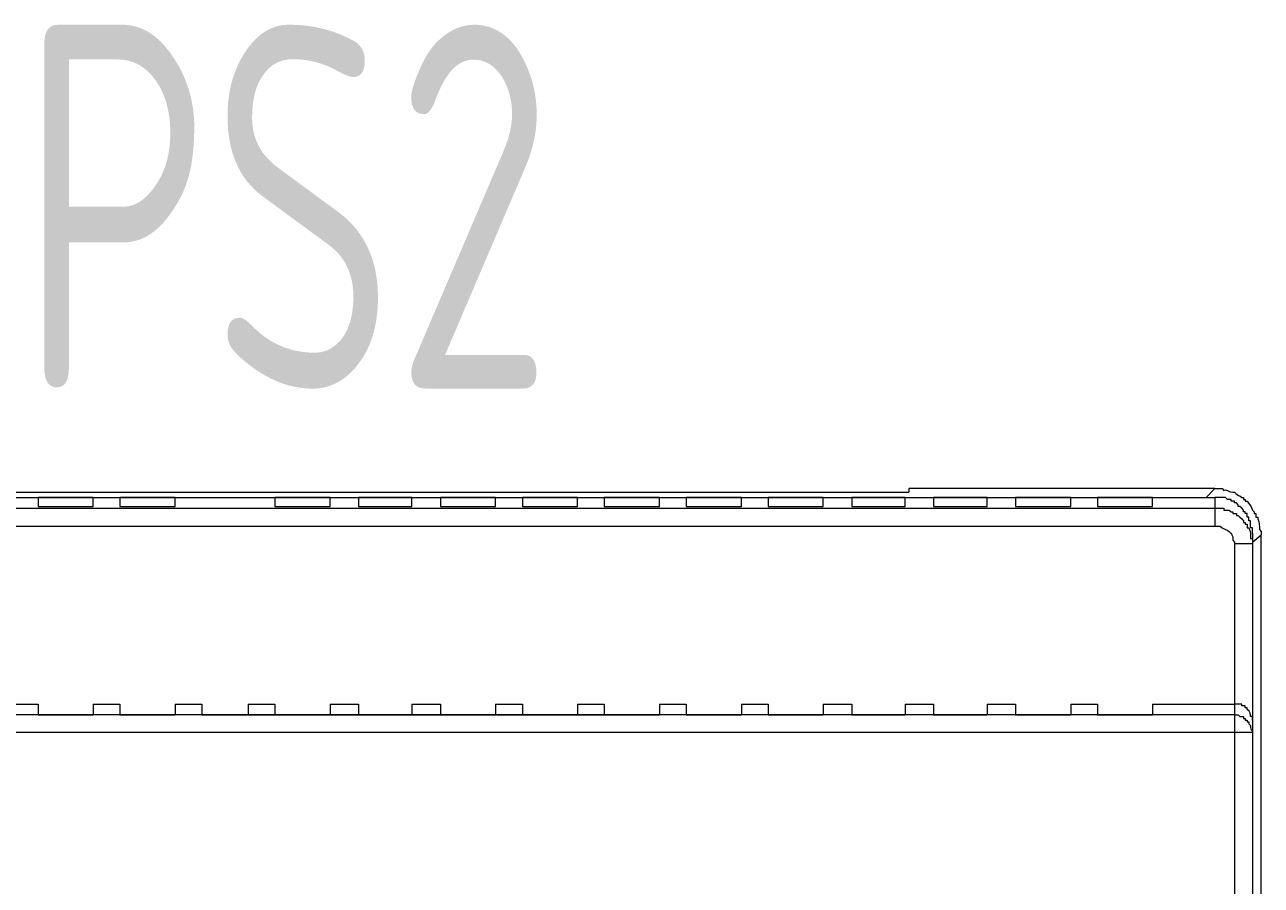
# Model space of a CAD drawing. Header units: millimetres. Extents: x 30557 to 235556, y -116603 to -73383.
# Drawn here: x 90887.3 to 90955.3, y -74211 to -74163.7 of the extents above; entities that cross this region are included whole.
import ezdxf

# ---------------------------------------------------------------- set-up
doc = ezdxf.new("R2010")
doc.units = ezdxf.units.MM
doc.layers.add('1', color=3, linetype='Continuous')
doc.layers.add('_Drawing', color=7, linetype='Continuous', lineweight=25)
doc.styles.add('supcon', font='sceie.shx', dxfattribs={"width": 0.75, "height": 40, "bigfont": 'sceic.shx'})

# ---------------------------------------------------------------- blocks, each defined once
blk = doc.blocks.new('DR-100')
at = {"layer": '1', "color": 0, "lineweight": 5}
for points in [[(9350.633, -76257.479), (9412.203, -76257.479)], [(9429.039, -76257.283), (9412.203, -76257.283)], [(9412.203, -76257.283), (9412.203, -76257.479)], [(9428.549, -76257.772), (9429.039, -76257.283)], [(9333.797, -76257.772), (9429.039, -76257.772)], [(9333.797, -76258.36), (9429.039, -76258.36)], [(9367.372, -76257.772), (9364.337, -76257.772)], [(9364.337, -76257.772), (9364.337, -76258.262)], [(9364.337, -76258.262), (9367.372, -76258.262)], [(9367.372, -76258.262), (9367.372, -76257.772)], [(9371.874, -76257.772), (9368.84, -76257.772)], [(9368.84, -76257.772), (9368.84, -76258.262)], [(9368.84, -76258.262), (9371.874, -76258.262)], [(9371.874, -76258.262), (9371.874, -76257.772)], [(9380.39, -76257.772), (9377.356, -76257.772)], [(9377.356, -76257.772), (9377.356, -76258.262)], [(9377.356, -76258.262), (9380.39, -76258.262)], [(9380.39, -76258.262), (9380.39, -76257.772)], [(9384.893, -76257.772), (9381.956, -76257.772)], [(9381.956, -76258.262), (9384.893, -76258.262), (9384.893, -76257.772)], [(9381.956, -76257.772), (9381.956, -76258.262)], [(9389.493, -76257.772), (9386.459, -76257.772)], [(9386.459, -76257.772), (9386.459, -76258.262)], [(9386.459, -76258.262), (9389.493, -76258.262)], [(9389.493, -76258.262), (9389.493, -76257.772)], [(9393.996, -76257.772), (9390.962, -76257.772)], [(9390.962, -76258.262), (9393.996, -76258.262), (9393.996, -76257.772)], [(9390.962, -76257.772), (9390.962, -76258.262)], [(9398.499, -76257.772), (9395.464, -76257.772)], [(9395.464, -76257.772), (9395.464, -76258.262)], [(9395.464, -76258.262), (9398.499, -76258.262)], [(9398.499, -76258.262), (9398.499, -76257.772)], [(9403.001, -76257.772), (9399.967, -76257.772)], [(9399.967, -76257.772), (9399.967, -76258.262)], [(9399.967, -76258.262), (9403.001, -76258.262)], [(9403.001, -76258.262), (9403.001, -76257.772)], [(9407.504, -76257.772), (9404.47, -76257.772)], [(9404.47, -76257.772), (9404.47, -76258.262)], [(9404.47, -76258.262), (9407.504, -76258.262)], [(9407.504, -76258.262), (9407.504, -76257.772)], [(9412.007, -76257.772), (9409.07, -76257.772)], [(9409.07, -76257.772), (9409.07, -76258.262)], [(9409.07, -76258.262), (9412.007, -76258.262)], [(9412.007, -76258.262), (9412.007, -76257.772)], [(9416.509, -76257.772), (9413.573, -76257.772)], [(9413.573, -76257.772), (9413.573, -76258.262)], [(9413.573, -76258.262), (9416.509, -76258.262)], [(9416.509, -76258.262), (9416.509, -76257.772)], [(9421.11, -76257.772), (9418.076, -76257.772)], [(9418.076, -76257.772), (9418.076, -76258.262)], [(9418.076, -76258.262), (9421.11, -76258.262)], [(9421.11, -76258.262), (9421.11, -76257.772)], [(9425.613, -76257.772), (9422.578, -76257.772)], [(9422.578, -76257.772), (9422.578, -76258.262)], [(9422.578, -76258.262), (9425.613, -76258.262)], [(9425.613, -76258.262), (9425.613, -76257.772)], [(9429.039, -76257.772), (9429.039, -76259.338)], [(9431.094, -76259.73), (9431.094, -76259.436), (9430.996, -76259.436), (9430.996, -76259.338), (9430.996, -76259.241), (9430.996, -76259.143), (9430.996, -76259.143), (9430.996, -76259.045), (9430.898, -76259.045), (9430.898, -76258.947), (9430.898, -76258.947), (9430.898, -76258.849), (9430.898, -76258.849), (9430.8, -76258.849), (9430.8, -76258.751), (9430.8, -76258.751), (9430.8, -76258.653), (9430.703, -76258.653), (9430.703, -76258.555), (9430.703, -76258.555), (9430.605, -76258.555), (9430.605, -76258.458), (9430.605, -76258.458), (9430.605, -76258.458), (9430.507, -76258.36), (9430.507, -76258.36), (9430.409, -76258.262), (9430.409, -76258.262), (9430.409, -76258.262), (9430.311, -76258.262), (9430.311, -76258.164), (9430.311, -76258.164), (9430.213, -76258.066), (9430.213, -76258.066), (9430.115, -76258.066), (9430.115, -76257.968), (9430.115, -76257.968), (9430.017, -76257.968), (9430.017, -76257.968), (9429.92, -76257.968), (9429.92, -76257.87), (9429.822, -76257.87), (9429.822, -76257.87), (9429.724, -76257.87), (9429.724, -76257.87), (9429.626, -76257.772), (9429.528, -76257.772), (9429.528, -76257.772), (9429.43, -76257.772), (9429.43, -76257.772), (9429.039, -76257.772)], [(9333.797, -76259.338), (9429.039, -76259.338)], [(9431.094, -76259.73), (9431.094, -76347.923)], [(9431.094, -76260.317), (9430.115, -76260.317)], [(9430.115, -76260.317), (9430.115, -76347.336)], [(9431.094, -76260.219), (9431.584, -76259.828)], [(9431.584, -76285.278), (9431.584, -76259.828)], [(9362.869, -76269.127), (9364.337, -76269.127)], [(9364.337, -76269.127), (9364.337, -76269.714)], [(9367.372, -76269.127), (9368.84, -76269.127)], [(9367.372, -76269.127), (9367.372, -76269.714)], [(9368.84, -76269.127), (9368.84, -76269.714)], [(9371.874, -76269.127), (9373.343, -76269.127)], [(9371.874, -76269.127), (9371.874, -76269.714)], [(9373.343, -76269.127), (9373.343, -76269.714)], [(9375.888, -76269.127), (9377.356, -76269.127), (9377.356, -76269.714)], [(9375.888, -76269.127), (9375.888, -76269.714)], [(9380.39, -76269.127), (9381.956, -76269.127)], [(9380.39, -76269.127), (9380.39, -76269.714)], [(9381.956, -76269.127), (9381.956, -76269.714)], [(9384.893, -76269.127), (9386.459, -76269.127)], [(9384.893, -76269.127), (9384.893, -76269.714)], [(9386.459, -76269.127), (9386.459, -76269.714)], [(9389.493, -76269.127), (9390.962, -76269.127)], [(9389.493, -76269.127), (9389.493, -76269.714)], [(9390.962, -76269.127), (9390.962, -76269.714)], [(9393.996, -76269.127), (9395.464, -76269.127)], [(9393.996, -76269.127), (9393.996, -76269.714)], [(9395.464, -76269.127), (9395.464, -76269.714)], [(9398.499, -76269.127), (9399.967, -76269.127)], [(9398.499, -76269.127), (9398.499, -76269.714)], [(9399.967, -76269.127), (9399.967, -76269.714)], [(9403.001, -76269.127), (9404.47, -76269.127)], [(9403.001, -76269.127), (9403.001, -76269.714)], [(9404.47, -76269.127), (9404.47, -76269.714)], [(9407.504, -76269.127), (9409.07, -76269.127)], [(9407.504, -76269.127), (9407.504, -76269.714)], [(9409.07, -76269.127), (9409.07, -76269.714)], [(9412.007, -76269.127), (9413.573, -76269.127)], [(9412.007, -76269.127), (9412.007, -76269.714)], [(9413.573, -76269.127), (9413.573, -76269.714)], [(9416.509, -76269.127), (9418.076, -76269.127)], [(9416.509, -76269.127), (9416.509, -76269.714)], [(9418.076, -76269.127), (9418.076, -76269.714)], [(9421.11, -76269.127), (9422.578, -76269.127)], [(9421.11, -76269.127), (9421.11, -76269.714)], [(9422.578, -76269.127), (9422.578, -76269.714)], [(9425.613, -76269.127), (9425.613, -76269.714)], [(9425.613, -76269.127), (9430.115, -76269.127)], [(9430.115, -76269.714), (9332.721, -76269.714)], [(9364.337, -76269.714), (9367.372, -76269.714)], [(9368.84, -76269.714), (9371.874, -76269.714)], [(9373.343, -76269.714), (9398.499, -76269.714)], [(9381.956, -76269.714), (9384.893, -76269.714)], [(9390.962, -76269.714), (9393.996, -76269.714)], [(9399.967, -76269.714), (9403.001, -76269.714)], [(9404.47, -76269.714), (9407.504, -76269.714)], [(9409.07, -76269.714), (9412.007, -76269.714)], [(9413.573, -76269.714), (9416.509, -76269.714)], [(9418.076, -76269.714), (9421.11, -76269.714)], [(9422.578, -76269.714), (9425.613, -76269.714)], [(9431.094, -76270.693), (9331.742, -76270.693)]]:
    blk.add_lwpolyline(points, dxfattribs=at)
for points, knots in [([(9429.039, -76257.283), (9429.039, -76257.283), (9429.332, -76257.283), (9429.332, -76257.283), (9429.332, -76257.283), (9429.332, -76257.283), (9429.332, -76257.283), (9429.332, -76257.283), (9429.43, -76257.283), (9429.43, -76257.283), (9429.43, -76257.283), (9429.528, -76257.381), (9429.528, -76257.381), (9429.626, -76257.283), (9429.822, -76257.479), (9430.017, -76257.479), (9430.017, -76257.479), (9430.017, -76257.479), (9430.017, -76257.479), (9430.017, -76257.479), (9430.115, -76257.479), (9430.115, -76257.479), (9430.213, -76257.577), (9430.311, -76257.674), (9430.409, -76257.674), (9430.409, -76257.674), (9430.409, -76257.674), (9430.409, -76257.674), (9430.409, -76257.674), (9430.507, -76257.772), (9430.507, -76257.772), (9430.507, -76257.772), (9430.507, -76257.772), (9430.507, -76257.772), (9430.507, -76257.772), (9430.605, -76257.772), (9430.605, -76257.772), (9430.605, -76257.772), (9430.605, -76257.87), (9430.605, -76257.87), (9430.605, -76257.87), (9430.703, -76257.87), (9430.703, -76257.87), (9430.703, -76257.87), (9430.703, -76257.968), (9430.703, -76257.968), (9430.703, -76257.968), (9430.703, -76257.968), (9430.703, -76257.968), (9430.703, -76257.968), (9430.8, -76257.968), (9430.8, -76257.968), (9430.898, -76258.164), (9430.996, -76258.164), (9431.094, -76258.458), (9431.094, -76258.458), (9431.094, -76258.458), (9431.094, -76258.458), (9431.094, -76258.458), (9431.192, -76258.555), (9431.192, -76258.555), (9431.192, -76258.555), (9431.192, -76258.555), (9431.192, -76258.555), (9431.192, -76258.555), (9431.192, -76258.653), (9431.192, -76258.653), (9431.192, -76258.653), (9431.29, -76258.653), (9431.29, -76258.653), (9431.29, -76258.653), (9431.29, -76258.751), (9431.29, -76258.751), (9431.29, -76258.751), (9431.29, -76258.751), (9431.29, -76258.751), (9431.29, -76258.751), (9431.29, -76258.849), (9431.29, -76258.849), (9431.29, -76258.849), (9431.388, -76258.849), (9431.388, -76258.849), (9431.388, -76258.849), (9431.388, -76258.947), (9431.388, -76258.947), (9431.486, -76259.143), (9431.486, -76259.338), (9431.486, -76259.534), (9431.486, -76259.534), (9431.584, -76259.632), (9431.584, -76259.632), (9431.584, -76259.632), (9431.584, -76259.828), (9431.584, -76259.828)], [0, 0, 0, 0, 1, 1, 1, 2, 2, 2, 3, 3, 3, 4, 4, 4, 5, 5, 5, 6, 6, 6, 7, 7, 7, 8, 8, 8, 9, 9, 9, 10, 10, 10, 11, 11, 11, 12, 12, 12, 13, 13, 13, 14, 14, 14, 15, 15, 15, 16, 16, 16, 17, 17, 17, 18, 18, 18, 19, 19, 19, 20, 20, 20, 21, 21, 21, 22, 22, 22, 23, 23, 23, 24, 24, 24, 25, 25, 25, 26, 26, 26, 27, 27, 27, 28, 28, 28, 29, 29, 29, 30, 30, 30, 31, 31, 31, 31]), ([(9429.039, -76258.36), (9429.039, -76258.36), (9429.43, -76258.36), (9429.43, -76258.36), (9429.43, -76258.36), (9429.43, -76258.36), (9429.43, -76258.36), (9429.43, -76258.36), (9429.528, -76258.36), (9429.528, -76258.36), (9429.528, -76258.36), (9429.528, -76258.458), (9429.528, -76258.458), (9429.528, -76258.458), (9429.626, -76258.458), (9429.626, -76258.458), (9429.626, -76258.458), (9429.724, -76258.458), (9429.724, -76258.458), (9429.724, -76258.458), (9429.724, -76258.458), (9429.724, -76258.458), (9429.724, -76258.458), (9429.822, -76258.458), (9429.822, -76258.458), (9429.822, -76258.458), (9429.822, -76258.458), (9429.822, -76258.458), (9429.822, -76258.458), (9429.92, -76258.555), (9429.92, -76258.555), (9429.92, -76258.555), (9429.92, -76258.555), (9429.92, -76258.555), (9429.92, -76258.555), (9430.017, -76258.555), (9430.017, -76258.555), (9430.017, -76258.555), (9430.017, -76258.555), (9430.017, -76258.555), (9430.017, -76258.555), (9430.017, -76258.653), (9430.017, -76258.653), (9430.017, -76258.653), (9430.115, -76258.653), (9430.115, -76258.653), (9430.115, -76258.653), (9430.115, -76258.653), (9430.115, -76258.653), (9430.115, -76258.653), (9430.213, -76258.653), (9430.213, -76258.653), (9430.213, -76258.653), (9430.213, -76258.751), (9430.213, -76258.751), (9430.213, -76258.751), (9430.311, -76258.751), (9430.311, -76258.751), (9430.311, -76258.751), (9430.311, -76258.751), (9430.311, -76258.751), (9430.311, -76258.751), (9430.311, -76258.751), (9430.311, -76258.751), (9430.311, -76258.751), (9430.409, -76258.849), (9430.409, -76258.849), (9430.409, -76258.849), (9430.409, -76258.849), (9430.409, -76258.849), (9430.409, -76258.849), (9430.409, -76258.849), (9430.409, -76258.849), (9430.409, -76258.849), (9430.507, -76258.947), (9430.507, -76258.947), (9430.507, -76258.947), (9430.507, -76258.947), (9430.507, -76258.947), (9430.507, -76258.947), (9430.605, -76259.045), (9430.605, -76259.045), (9430.605, -76259.045), (9430.605, -76259.045), (9430.605, -76259.045), (9430.605, -76259.045), (9430.605, -76259.045), (9430.605, -76259.045), (9430.605, -76259.045), (9430.605, -76259.143), (9430.605, -76259.143), (9430.605, -76259.143), (9430.703, -76259.143), (9430.703, -76259.143), (9430.703, -76259.143), (9430.703, -76259.143), (9430.703, -76259.143), (9430.703, -76259.143), (9430.703, -76259.241), (9430.703, -76259.241), (9430.703, -76259.241), (9430.8, -76259.241), (9430.8, -76259.241), (9430.8, -76259.241), (9430.8, -76259.338), (9430.8, -76259.338), (9430.8, -76259.338), (9430.8, -76259.338), (9430.8, -76259.338), (9430.8, -76259.338), (9430.8, -76259.436), (9430.8, -76259.436), (9430.8, -76259.436), (9430.898, -76259.436), (9430.898, -76259.436), (9430.898, -76259.436), (9430.898, -76259.436), (9430.898, -76259.436), (9430.996, -76259.632), (9430.996, -76259.828), (9430.996, -76260.024), (9430.996, -76260.024), (9431.094, -76260.024), (9431.094, -76260.024), (9431.094, -76260.024), (9431.094, -76260.317), (9431.094, -76260.317)], [0, 0, 0, 0, 1, 1, 1, 2, 2, 2, 3, 3, 3, 4, 4, 4, 5, 5, 5, 6, 6, 6, 7, 7, 7, 8, 8, 8, 9, 9, 9, 10, 10, 10, 11, 11, 11, 12, 12, 12, 13, 13, 13, 14, 14, 14, 15, 15, 15, 16, 16, 16, 17, 17, 17, 18, 18, 18, 19, 19, 19, 20, 20, 20, 21, 21, 21, 22, 22, 22, 23, 23, 23, 24, 24, 24, 25, 25, 25, 26, 26, 26, 27, 27, 27, 28, 28, 28, 29, 29, 29, 30, 30, 30, 31, 31, 31, 32, 32, 32, 33, 33, 33, 34, 34, 34, 35, 35, 35, 36, 36, 36, 37, 37, 37, 38, 38, 38, 39, 39, 39, 40, 40, 40, 41, 41, 41, 42, 42, 42, 42]), ([(9429.039, -76259.338), (9429.039, -76259.338), (9429.234, -76259.338), (9429.234, -76259.338), (9429.234, -76259.338), (9429.332, -76259.338), (9429.332, -76259.338), (9429.332, -76259.338), (9429.332, -76259.338), (9429.332, -76259.338), (9429.332, -76259.338), (9429.43, -76259.436), (9429.43, -76259.436), (9429.43, -76259.436), (9429.43, -76259.436), (9429.43, -76259.436), (9429.626, -76259.534), (9429.626, -76259.534), (9429.822, -76259.632), (9430.017, -76259.828), (9429.92, -76259.73), (9430.017, -76259.926), (9430.017, -76259.926), (9430.017, -76260.024), (9430.017, -76260.024), (9430.017, -76260.024), (9430.017, -76260.024), (9430.017, -76260.024), (9430.017, -76260.024), (9430.017, -76260.122), (9430.017, -76260.122), (9430.017, -76260.122), (9430.115, -76260.219), (9430.115, -76260.219), (9430.115, -76260.219), (9430.115, -76260.317), (9430.115, -76260.317)], [0, 0, 0, 0, 1, 1, 1, 2, 2, 2, 3, 3, 3, 4, 4, 4, 5, 5, 5, 6, 6, 6, 7, 7, 7, 8, 8, 8, 9, 9, 9, 10, 10, 10, 11, 11, 11, 12, 12, 12, 12]), ([(9431.094, -76270.008), (9431.094, -76270.008), (9431.094, -76269.812), (9431.094, -76269.812), (9431.094, -76269.812), (9430.996, -76269.812), (9430.996, -76269.812), (9430.996, -76269.714), (9430.996, -76269.518), (9430.8, -76269.421), (9430.8, -76269.421), (9430.8, -76269.421), (9430.8, -76269.421), (9430.8, -76269.421), (9430.8, -76269.323), (9430.8, -76269.323), (9430.8, -76269.323), (9430.703, -76269.323), (9430.703, -76269.323), (9430.703, -76269.323), (9430.703, -76269.323), (9430.703, -76269.323), (9430.703, -76269.323), (9430.703, -76269.225), (9430.703, -76269.225), (9430.703, -76269.225), (9430.605, -76269.225), (9430.605, -76269.225), (9430.605, -76269.225), (9430.605, -76269.225), (9430.605, -76269.225), (9430.605, -76269.225), (9430.507, -76269.225), (9430.507, -76269.225), (9430.507, -76269.225), (9430.507, -76269.127), (9430.507, -76269.127), (9430.507, -76269.127), (9430.409, -76269.127), (9430.409, -76269.127), (9430.409, -76269.127), (9430.409, -76269.127), (9430.409, -76269.127), (9430.409, -76269.127), (9430.409, -76269.127), (9430.409, -76269.127), (9430.409, -76269.127), (9430.311, -76269.127), (9430.311, -76269.127), (9430.213, -76269.127), (9430.115, -76269.127), (9430.115, -76269.127)], [0, 0, 0, 0, 1, 1, 1, 2, 2, 2, 3, 3, 3, 4, 4, 4, 5, 5, 5, 6, 6, 6, 7, 7, 7, 8, 8, 8, 9, 9, 9, 10, 10, 10, 11, 11, 11, 12, 12, 12, 13, 13, 13, 14, 14, 14, 15, 15, 15, 16, 16, 16, 17, 17, 17, 17]), ([(9430.115, -76269.714), (9430.115, -76269.714), (9430.213, -76269.714), (9430.213, -76269.714), (9430.213, -76269.714), (9430.213, -76269.714), (9430.213, -76269.714), (9430.213, -76269.714), (9430.311, -76269.714), (9430.311, -76269.714), (9430.311, -76269.714), (9430.409, -76269.812), (9430.409, -76269.812), (9430.409, -76269.812), (9430.409, -76269.812), (9430.409, -76269.812), (9430.409, -76269.812), (9430.507, -76269.812), (9430.507, -76269.812), (9430.507, -76269.812), (9430.507, -76269.812), (9430.507, -76269.812), (9430.507, -76269.812), (9430.507, -76269.812), (9430.507, -76269.812), (9430.507, -76269.812), (9430.605, -76269.812), (9430.605, -76269.812), (9430.605, -76269.812), (9430.605, -76269.91), (9430.605, -76269.91), (9430.605, -76269.91), (9430.605, -76269.91), (9430.605, -76269.91), (9430.605, -76269.91), (9430.605, -76269.91), (9430.605, -76269.91), (9430.605, -76269.91), (9430.703, -76269.91), (9430.703, -76269.91), (9430.703, -76269.91), (9430.703, -76269.91), (9430.703, -76269.91), (9430.703, -76269.91), (9430.703, -76269.91), (9430.703, -76269.91), (9430.703, -76269.91), (9430.703, -76270.008), (9430.703, -76270.008), (9430.703, -76270.008), (9430.8, -76270.008), (9430.8, -76270.008), (9430.8, -76270.008), (9430.8, -76270.008), (9430.8, -76270.008), (9430.8, -76270.008), (9430.8, -76270.008), (9430.8, -76270.008), (9430.8, -76270.008), (9430.8, -76270.106), (9430.8, -76270.106), (9430.8, -76270.106), (9430.898, -76270.106), (9430.898, -76270.106), (9430.898, -76270.106), (9430.898, -76270.106), (9430.898, -76270.106), (9430.898, -76270.106), (9430.898, -76270.204), (9430.898, -76270.204), (9430.898, -76270.204), (9430.898, -76270.204), (9430.898, -76270.204), (9430.898, -76270.204), (9430.898, -76270.204), (9430.898, -76270.204), (9430.898, -76270.204), (9430.996, -76270.301), (9430.996, -76270.301), (9430.996, -76270.301), (9430.996, -76270.301), (9430.996, -76270.301), (9430.996, -76270.301), (9430.996, -76270.301), (9430.996, -76270.301), (9430.996, -76270.301), (9430.996, -76270.399), (9430.996, -76270.399), (9430.996, -76270.399), (9430.996, -76270.399), (9430.996, -76270.399), (9430.996, -76270.595), (9431.094, -76270.497), (9431.094, -76270.693)], [0, 0, 0, 0, 1, 1, 1, 2, 2, 2, 3, 3, 3, 4, 4, 4, 5, 5, 5, 6, 6, 6, 7, 7, 7, 8, 8, 8, 9, 9, 9, 10, 10, 10, 11, 11, 11, 12, 12, 12, 13, 13, 13, 14, 14, 14, 15, 15, 15, 16, 16, 16, 17, 17, 17, 18, 18, 18, 19, 19, 19, 20, 20, 20, 21, 21, 21, 22, 22, 22, 23, 23, 23, 24, 24, 24, 25, 25, 25, 26, 26, 26, 27, 27, 27, 28, 28, 28, 29, 29, 29, 30, 30, 30, 31, 31, 31, 31])]:
    blk.add_open_spline(points, degree=3, knots=knots, dxfattribs=at)

msp = doc.modelspace()

# ---------------------------------------------------------------- block references
at = {"layer": '_Drawing', "linetype": 'Continuous'}
msp.add_blockref('DR-100', (81523.712, 2068.116), dxfattribs=at)

# ---------------------------------------------------------------- texts
at = {"layer": '1', "color": 3, "style": 'supcon', "width": 0.75}
msp.add_text('PS2', height=20, dxfattribs=at).set_placement((90887.021, -74183.668))

doc.saveas('drawing.dxf')
